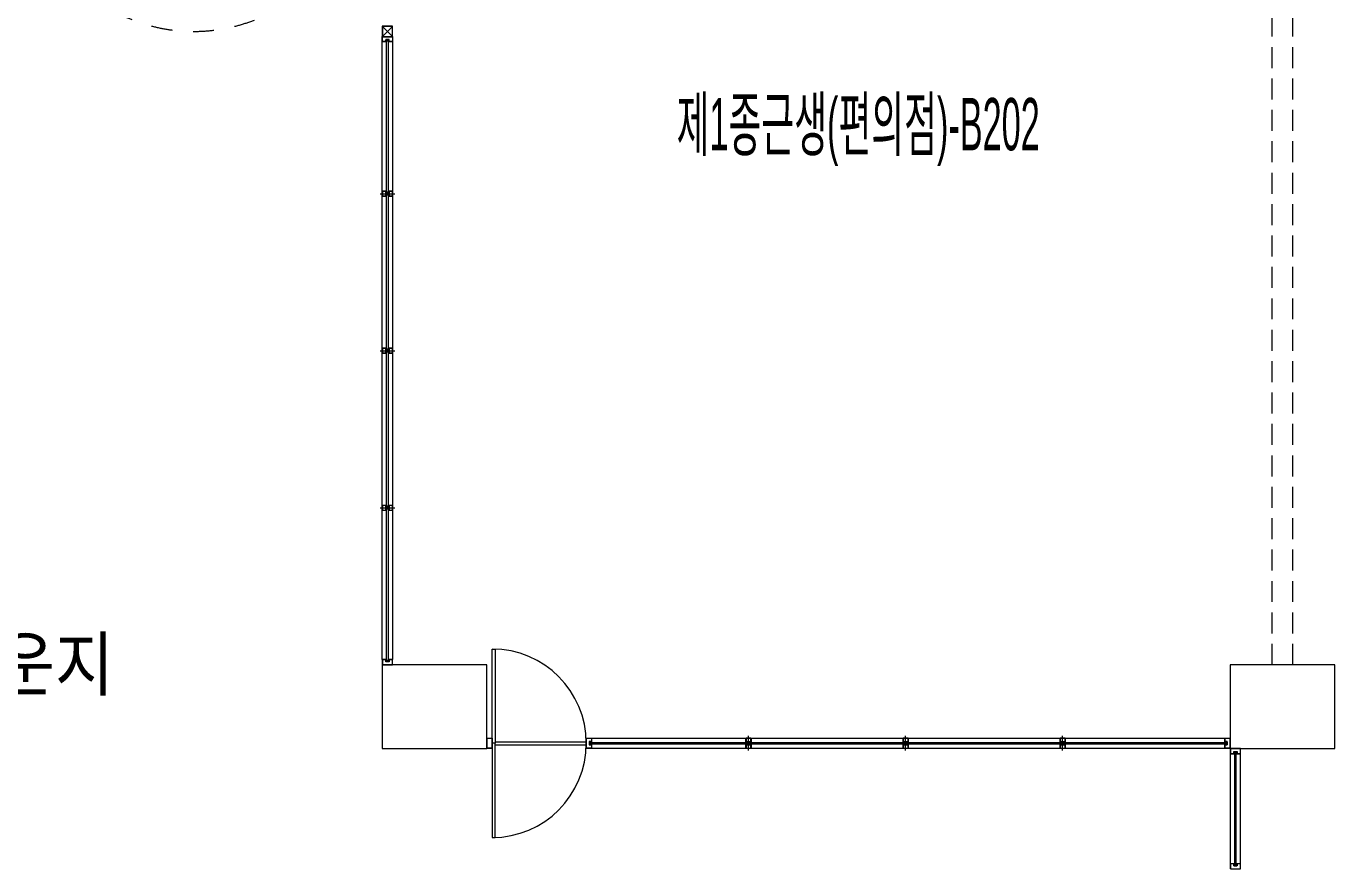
# Model space of a CAD drawing. Header units: millimetres. Extents: x 43806 to 399860, y -65551 to 59129.
# Drawn here: x 162654 to 175154, y 42830 to 50879 of the extents above; entities that cross this region are included whole.
import ezdxf
from ezdxf.enums import TextEntityAlignment as Align

# ---------------------------------------------------------------- set-up
doc = ezdxf.new("R2010")
doc.units = ezdxf.units.MM
doc.header["$LTSCALE"] = 400
doc.header["$MEASUREMENT"] = 0
doc.linetypes.add('광-XR-PLAN$0$HID2', pattern=[1, 0.5, -0.5])
doc.linetypes.add('광-XR-PLAN$0$HIDDEN', pattern=[0.375, 0.25, -0.125])
doc.layers.add('A', color=8, linetype='CONTINUOUS', lineweight=0)
doc.styles.add('CS', font='', dxfattribs={"height": 300})
doc.styles.get('CS').set_extended_font_data('HYwulM')

msp = doc.modelspace()

# ---------------------------------------------------------------- linework, layer by layer
at = {"layer": 'A', "linetype": '광-XR-PLAN$0$HIDDEN', "ltscale": 2}
for p, q in [((174554, 44779), (174554, 52979)), ((174754, 44779), (174754, 52979))]:
    msp.add_line(p, q, dxfattribs=at)
at = {"layer": 'A'}
for p, q in [((166154, 50879), (166054, 50879)), ((166054, 50879), (166054, 50779)), ((166152, 50877), (166056, 50781)), ((166056, 50877), (166152, 50781)), ((166152, 50877), (166056, 50877)), ((166056, 50877), (166056, 50781)), ((166152, 50781), (166152, 50877)), ((166154, 50779), (166154, 50879)), ((166054, 50729), (166054, 50779)), ((166054, 50779), (166154, 50779)), ((166054, 50779), (166154, 50779)), ((166056, 50781), (166152, 50781)), ((166056, 50731), (166056, 50777)), ((166056, 50777), (166152, 50777)), ((166120, 50751), (166088, 50751)), ((166088, 50751), (166088, 50731)), ((166120, 50731), (166120, 50751)), ((166152, 50777), (166152, 50731)), ((166154, 50779), (166154, 50729)), ((166054, 44829), (166054, 50729)), ((166090, 50729), (166054, 50729)), ((166088, 50731), (166056, 50731)), ((166090, 50739), (166118, 50749)), ((166090, 50749), (166118, 50749)), ((166090, 50739), (166090, 50749)), ((166118, 50749), (166090, 50749)), ((166090, 50749), (166090, 50729)), ((166118, 50739), (166090, 50739)), ((166096, 44819), (166096, 50739)), ((166096, 50739), (166112, 50739)), ((166112, 50739), (166112, 44819)), ((166118, 50749), (166118, 50739)), ((166118, 50729), (166118, 50749)), ((166154, 50729), (166118, 50729)), ((166152, 50731), (166120, 50731)), ((166154, 50729), (166154, 44829)), ((166034, 49279), (166174, 49279)), ((166054, 49254), (166054, 49304)), ((166054, 49304), (166090, 49304)), ((166090, 49254), (166054, 49254)), ((166056, 49302), (166056, 49256)), ((166088, 49302), (166056, 49302)), ((166056, 49256), (166088, 49256)), ((166088, 49282), (166088, 49302)), ((166120, 49282), (166088, 49282)), ((166088, 49256), (166088, 49276)), ((166088, 49276), (166120, 49276)), ((166090, 49304), (166090, 49284)), ((166090, 49294), (166118, 49284)), ((166118, 49294), (166090, 49294)), ((166090, 49294), (166090, 49284)), ((166090, 49284), (166118, 49284)), ((166090, 49284), (166118, 49284)), ((166090, 49264), (166118, 49274)), ((166090, 49274), (166118, 49274)), ((166090, 49264), (166090, 49274)), ((166118, 49274), (166090, 49274)), ((166090, 49274), (166090, 49254)), ((166118, 49264), (166090, 49264)), ((166118, 49284), (166118, 49304)), ((166118, 49304), (166154, 49304)), ((166118, 49284), (166118, 49294)), ((166118, 49274), (166118, 49264)), ((166118, 49254), (166118, 49274)), ((166154, 49254), (166118, 49254)), ((166152, 49302), (166120, 49302)), ((166120, 49302), (166120, 49282)), ((166120, 49276), (166120, 49256)), ((166120, 49256), (166152, 49256)), ((166152, 49256), (166152, 49302)), ((166154, 49304), (166154, 49254)), ((166034, 47779), (166174, 47779)), ((166054, 47754), (166054, 47804)), ((166054, 47804), (166090, 47804)), ((166090, 47754), (166054, 47754)), ((166056, 47802), (166056, 47756)), ((166088, 47802), (166056, 47802)), ((166056, 47756), (166088, 47756)), ((166088, 47782), (166088, 47802)), ((166120, 47782), (166088, 47782)), ((166088, 47756), (166088, 47776)), ((166088, 47776), (166120, 47776)), ((166090, 47804), (166090, 47784)), ((166090, 47794), (166118, 47784)), ((166118, 47794), (166090, 47794)), ((166090, 47794), (166090, 47784)), ((166090, 47784), (166118, 47784)), ((166090, 47784), (166118, 47784)), ((166090, 47764), (166118, 47774)), ((166090, 47774), (166118, 47774)), ((166090, 47764), (166090, 47774)), ((166118, 47774), (166090, 47774)), ((166090, 47774), (166090, 47754)), ((166118, 47764), (166090, 47764)), ((166118, 47784), (166118, 47804)), ((166118, 47804), (166154, 47804)), ((166118, 47784), (166118, 47794)), ((166118, 47774), (166118, 47764)), ((166118, 47754), (166118, 47774)), ((166154, 47754), (166118, 47754)), ((166152, 47802), (166120, 47802)), ((166120, 47802), (166120, 47782)), ((166120, 47776), (166120, 47756)), ((166120, 47756), (166152, 47756)), ((166152, 47756), (166152, 47802)), ((166154, 47804), (166154, 47754)), ((166034, 46279), (166174, 46279)), ((166054, 46254), (166054, 46304)), ((166054, 46304), (166090, 46304)), ((166090, 46254), (166054, 46254)), ((166056, 46302), (166056, 46256)), ((166088, 46302), (166056, 46302)), ((166056, 46256), (166088, 46256)), ((166088, 46282), (166088, 46302)), ((166120, 46282), (166088, 46282)), ((166088, 46256), (166088, 46276)), ((166088, 46276), (166120, 46276)), ((166090, 46304), (166090, 46284)), ((166090, 46294), (166118, 46284)), ((166118, 46294), (166090, 46294)), ((166090, 46294), (166090, 46284)), ((166090, 46284), (166118, 46284)), ((166090, 46284), (166118, 46284)), ((166090, 46264), (166118, 46274)), ((166090, 46274), (166118, 46274)), ((166090, 46264), (166090, 46274)), ((166118, 46274), (166090, 46274)), ((166090, 46274), (166090, 46254)), ((166118, 46264), (166090, 46264)), ((166118, 46284), (166118, 46304)), ((166118, 46304), (166154, 46304)), ((166118, 46284), (166118, 46294)), ((166118, 46274), (166118, 46264)), ((166118, 46254), (166118, 46274)), ((166154, 46254), (166118, 46254)), ((166152, 46302), (166120, 46302)), ((166120, 46302), (166120, 46282)), ((166120, 46276), (166120, 46256)), ((166120, 46256), (166152, 46256)), ((166152, 46256), (166152, 46302)), ((166154, 46304), (166154, 46254)), ((167104, 44029), (167104, 44929)), ((167104, 44929), (167134, 44929)), ((167134, 44929), (167134, 44029)), ((166090, 44829), (166054, 44829)), ((166054, 44829), (166054, 44779)), ((166054, 44779), (166154, 44779)), ((166088, 44827), (166056, 44827)), ((166056, 44827), (166056, 44781)), ((166056, 44781), (166152, 44781)), ((166088, 44807), (166088, 44827)), ((166120, 44807), (166088, 44807)), ((166090, 44809), (166090, 44829)), ((166090, 44819), (166118, 44809)), ((166118, 44819), (166090, 44819)), ((166090, 44819), (166090, 44809)), ((166090, 44809), (166118, 44809)), ((166118, 44809), (166090, 44809)), ((166118, 44829), (166118, 44809)), ((166154, 44829), (166118, 44829)), ((166118, 44809), (166118, 44819)), ((166120, 44827), (166120, 44807)), ((166152, 44827), (166120, 44827)), ((166152, 44781), (166152, 44827)), ((166154, 44779), (166154, 44829)), ((167054, 43979), (167054, 44079)), ((167054, 44079), (167104, 44079)), ((167056, 43981), (167056, 44077)), ((167056, 44077), (167102, 44077)), ((167102, 44077), (167102, 43981)), ((167104, 44079), (167104, 43979)), ((167134, 44029), (167104, 44029)), ((167104, 44029), (167104, 43129)), ((167134, 44029), (167104, 44029)), ((167134, 44044), (168004, 44044)), ((167134, 43129), (167134, 44029)), ((167134, 44014), (168004, 44014)), ((168004, 43979), (168004, 44079)), ((168004, 44079), (168054, 44079)), ((168006, 43981), (168006, 44077)), ((168006, 44077), (168052, 44077)), ((168052, 44045), (168032, 44045)), ((168032, 44045), (168032, 44013)), ((168032, 44013), (168052, 44013)), ((168044, 44015), (168034, 44043)), ((168034, 44015), (168034, 44043)), ((168034, 44043), (168044, 44043)), ((168054, 44043), (168034, 44043)), ((168034, 44043), (168034, 44015)), ((168044, 44015), (168034, 44015)), ((168034, 44015), (168054, 44015)), ((168044, 44043), (168044, 44015)), ((168044, 44037), (174114, 44037)), ((174114, 44021), (168044, 44021)), ((168052, 44077), (168052, 44045)), ((168052, 44013), (168052, 43981)), ((168054, 44079), (174104, 44079)), ((168054, 44079), (168054, 44043)), ((168054, 44015), (168054, 43979)), ((169529, 44043), (169529, 44079)), ((169529, 44079), (169579, 44079)), ((169549, 44043), (169529, 44043)), ((169529, 43979), (169529, 44015)), ((169529, 44015), (169549, 44015)), ((169577, 44077), (169531, 44077)), ((169531, 44077), (169531, 44045)), ((169531, 44045), (169551, 44045)), ((169551, 44013), (169531, 44013)), ((169531, 44013), (169531, 43981)), ((169539, 44015), (169549, 44043)), ((169549, 44043), (169539, 44043)), ((169539, 44043), (169539, 44015)), ((169539, 44015), (169549, 44015)), ((169549, 44015), (169549, 44043)), ((169549, 44015), (169549, 44043)), ((169551, 44045), (169551, 44013)), ((169554, 43959), (169554, 44099)), ((169557, 44013), (169557, 44045)), ((169557, 44045), (169577, 44045)), ((169577, 44013), (169557, 44013)), ((169569, 44015), (169559, 44043)), ((169559, 44015), (169559, 44043)), ((169559, 44043), (169569, 44043)), ((169579, 44043), (169559, 44043)), ((169559, 44043), (169559, 44015)), ((169569, 44015), (169559, 44015)), ((169559, 44015), (169579, 44015)), ((169569, 44043), (169569, 44015)), ((169577, 44045), (169577, 44077)), ((169577, 43981), (169577, 44013)), ((169579, 44079), (169579, 44043)), ((169579, 44015), (169579, 43979)), ((171029, 44043), (171029, 44079)), ((171029, 44079), (171079, 44079)), ((171049, 44043), (171029, 44043)), ((171029, 43979), (171029, 44015)), ((171029, 44015), (171049, 44015)), ((171077, 44077), (171031, 44077)), ((171031, 44077), (171031, 44045)), ((171031, 44045), (171051, 44045)), ((171051, 44013), (171031, 44013)), ((171031, 44013), (171031, 43981)), ((171039, 44015), (171049, 44043)), ((171049, 44043), (171039, 44043)), ((171039, 44043), (171039, 44015)), ((171039, 44015), (171049, 44015)), ((171049, 44015), (171049, 44043)), ((171049, 44015), (171049, 44043)), ((171051, 44045), (171051, 44013)), ((171054, 43959), (171054, 44099)), ((171057, 44013), (171057, 44045)), ((171057, 44045), (171077, 44045)), ((171077, 44013), (171057, 44013)), ((171069, 44015), (171059, 44043)), ((171059, 44015), (171059, 44043)), ((171059, 44043), (171069, 44043)), ((171079, 44043), (171059, 44043)), ((171059, 44043), (171059, 44015)), ((171069, 44015), (171059, 44015)), ((171059, 44015), (171079, 44015)), ((171069, 44043), (171069, 44015)), ((171077, 44045), (171077, 44077)), ((171077, 43981), (171077, 44013)), ((171079, 44079), (171079, 44043)), ((171079, 44015), (171079, 43979)), ((172529, 44043), (172529, 44079)), ((172529, 44079), (172579, 44079)), ((172549, 44043), (172529, 44043)), ((172529, 43979), (172529, 44015)), ((172529, 44015), (172549, 44015)), ((172577, 44077), (172531, 44077)), ((172531, 44077), (172531, 44045)), ((172531, 44045), (172551, 44045)), ((172551, 44013), (172531, 44013)), ((172531, 44013), (172531, 43981)), ((172539, 44015), (172549, 44043)), ((172549, 44043), (172539, 44043)), ((172539, 44043), (172539, 44015)), ((172539, 44015), (172549, 44015)), ((172549, 44015), (172549, 44043)), ((172549, 44015), (172549, 44043)), ((172551, 44045), (172551, 44013)), ((172554, 43959), (172554, 44099)), ((172557, 44013), (172557, 44045)), ((172557, 44045), (172577, 44045)), ((172577, 44013), (172557, 44013)), ((172569, 44015), (172559, 44043)), ((172559, 44015), (172559, 44043)), ((172559, 44043), (172569, 44043)), ((172579, 44043), (172559, 44043)), ((172559, 44043), (172559, 44015)), ((172569, 44015), (172559, 44015)), ((172559, 44015), (172579, 44015)), ((172569, 44043), (172569, 44015)), ((172577, 44045), (172577, 44077)), ((172577, 43981), (172577, 44013)), ((172579, 44079), (172579, 44043)), ((172579, 44015), (172579, 43979)), ((174104, 44043), (174104, 44079)), ((174104, 44079), (174154, 44079)), ((174124, 44043), (174104, 44043)), ((174104, 44015), (174124, 44015)), ((174104, 43979), (174104, 44015)), ((174106, 44045), (174106, 44077)), ((174106, 44077), (174152, 44077)), ((174126, 44045), (174106, 44045)), ((174106, 44013), (174126, 44013)), ((174106, 43981), (174106, 44013)), ((174114, 44043), (174124, 44015)), ((174114, 44015), (174114, 44043)), ((174114, 44043), (174124, 44043)), ((174124, 44015), (174114, 44015)), ((174124, 44043), (174124, 44015)), ((174124, 44015), (174124, 44043)), ((174126, 44013), (174126, 44045)), ((174152, 44077), (174152, 43981)), ((174154, 44079), (174154, 43979)), ((167104, 43979), (167054, 43979)), ((167102, 43981), (167056, 43981)), ((168054, 43979), (168004, 43979)), ((168052, 43981), (168006, 43981)), ((174104, 43979), (168054, 43979)), ((169579, 43979), (169529, 43979)), ((169531, 43981), (169577, 43981)), ((171079, 43979), (171029, 43979)), ((171031, 43981), (171077, 43981)), ((172579, 43979), (172529, 43979)), ((172531, 43981), (172577, 43981)), ((174154, 43979), (174104, 43979)), ((174152, 43981), (174106, 43981)), ((174254, 43979), (174154, 43979)), ((174154, 43979), (174154, 43929)), ((174154, 43929), (174154, 42879)), ((174154, 43929), (174190, 43929)), ((174252, 43977), (174156, 43977)), ((174156, 43977), (174156, 43931)), ((174156, 43931), (174188, 43931)), ((174188, 43931), (174188, 43951)), ((174188, 43951), (174220, 43951)), ((174218, 43939), (174190, 43949)), ((174218, 43949), (174190, 43949)), ((174190, 43949), (174190, 43939)), ((174190, 43929), (174190, 43949)), ((174190, 43949), (174218, 43949)), ((174190, 43939), (174218, 43939)), ((174196, 43939), (174212, 43939)), ((174196, 43939), (174196, 42869)), ((174212, 42869), (174212, 43939)), ((174218, 43939), (174218, 43949)), ((174218, 43949), (174218, 43929)), ((174218, 43929), (174254, 43929)), ((174220, 43951), (174220, 43931)), ((174220, 43931), (174252, 43931)), ((174252, 43931), (174252, 43977)), ((174254, 43929), (174254, 43979)), ((174254, 42879), (174254, 43929)), ((167104, 43129), (167134, 43129)), ((174190, 42879), (174154, 42879)), ((174154, 42879), (174154, 42829)), ((174188, 42877), (174156, 42877)), ((174156, 42877), (174156, 42831)), ((174188, 42857), (174188, 42877)), ((174190, 42859), (174190, 42879)), ((174218, 42879), (174218, 42859)), ((174254, 42879), (174218, 42879)), ((174220, 42877), (174220, 42857)), ((174252, 42877), (174220, 42877)), ((174252, 42831), (174252, 42877)), ((174254, 42829), (174254, 42879)), ((174156, 42831), (174252, 42831)), ((174220, 42857), (174188, 42857)), ((174190, 42869), (174218, 42859)), ((174218, 42869), (174190, 42869)), ((174190, 42869), (174190, 42859)), ((174190, 42859), (174218, 42859)), ((174218, 42859), (174190, 42859)), ((174218, 42859), (174218, 42869))]:
    msp.add_line(p, q, dxfattribs=at)
at = {"layer": 'A', "ltscale": 2}
for p, q in [((167054, 44779), (166054, 44779)), ((166054, 44779), (166054, 43979)), ((167054, 43979), (167054, 44779)), ((175154, 44779), (174154, 44779)), ((174154, 44779), (174154, 43979)), ((175154, 43979), (175154, 44779)), ((166054, 43979), (167054, 43979)), ((174154, 43979), (175154, 43979))]:
    msp.add_line(p, q, dxfattribs=at)
at = {"layer": 'A', "linetype": '광-XR-PLAN$0$HID2'}
msp.add_arc((164254, 52429), 1600, 226.7899, 313.2101, dxfattribs=at)
at = {"layer": 'A'}
for centre, radius, start, end in [((166090, 50723), 6.1, 10.3889, 90), ((166118, 50723), 6.1, 90, 169.6111), ((166090, 49310), 6.1, 270, 349.6111), ((166090, 49248), 6.1, 10.3889, 90), ((166118, 49310), 6.1, 190.3889, 270), ((166118, 49248), 6.1, 90, 169.6111), ((166090, 47810), 6.1, 270, 349.6111), ((166090, 47748), 6.1, 10.3889, 90), ((166118, 47810), 6.1, 190.3889, 270), ((166118, 47748), 6.1, 90, 169.6111), ((166090, 46310), 6.1, 270, 349.6111), ((166090, 46248), 6.1, 10.3889, 90), ((166118, 46310), 6.1, 190.3889, 270), ((166118, 46248), 6.1, 90, 169.6111), ((167104, 44029), 900, 270, 90), ((166090, 44835), 6.1, 270, 349.6111), ((166118, 44835), 6.1, 190.3889, 270), ((168060, 44043), 6.1, 180, 259.6111), ((168060, 44015), 6.1, 100.3889, 180), ((169523, 44043), 6.1, 280.3889, 0), ((169523, 44015), 6.1, 0, 79.6111), ((169585, 44043), 6.1, 180, 259.6111), ((169585, 44015), 6.1, 100.3889, 180), ((171023, 44043), 6.1, 280.3889, 0), ((171023, 44015), 6.1, 0, 79.6111), ((171085, 44043), 6.1, 180, 259.6111), ((171085, 44015), 6.1, 100.3889, 180), ((172523, 44043), 6.1, 280.3889, 0), ((172523, 44015), 6.1, 0, 79.6111), ((172585, 44043), 6.1, 180, 259.6111), ((172585, 44015), 6.1, 100.3889, 180), ((174098, 44043), 6.1, 280.3889, 0), ((174098, 44015), 6.1, 0, 79.6111), ((174190, 43923), 6.1, 10.3889, 90), ((174218, 43923), 6.1, 90, 169.6111), ((174190, 42885), 6.1, 270, 349.6111), ((174218, 42885), 6.1, 190.3889, 270)]:
    msp.add_arc(centre, radius, start, end, dxfattribs=at)

# ---------------------------------------------------------------- texts
at = {"layer": 'A', "style": 'CS'}
for s, width, p in [('제1종근생(편의점)-B202', 0.5, (170601, 49693)), ('라운지', 0.9, (162646, 44536))]:
    msp.add_text(s, height=500, dxfattribs=dict(at, width=width)).set_placement(p, align=Align.CENTER)

doc.saveas('drawing.dxf')
